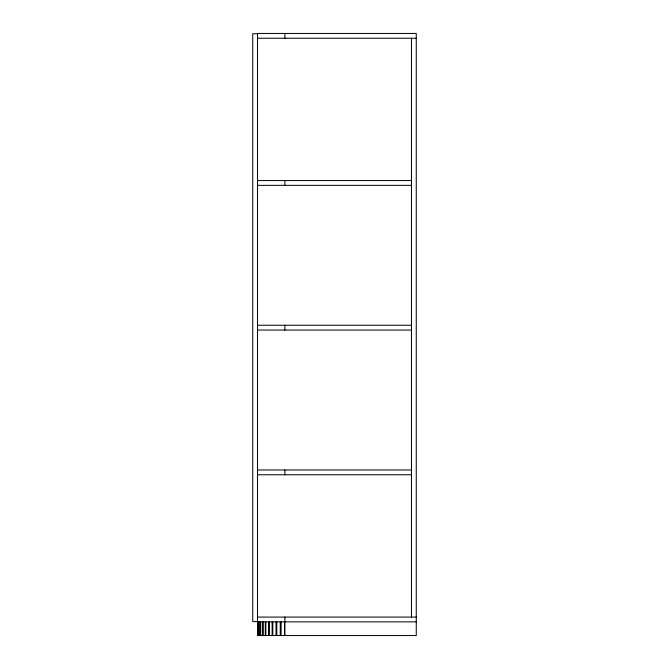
<?xml version="1.0" encoding="UTF-8"?>
<svg xmlns="http://www.w3.org/2000/svg" width="669" height="669" viewBox="0 0 669 669"><rect width="100%" height="100%" fill="white"/><g stroke="black" fill="none" stroke-linecap="round" stroke-linejoin="round"><path stroke-width="1" d="M257.523 33.45L416.26 33.45L416.26 635.55L257.523 635.55L257.523 33.726L252.74 33.726L252.74 621.593L257.523 621.593M257.523 38.242L416.26 38.242M257.523 180.555L411.477 180.555M257.523 185.346L411.477 185.346M257.523 325.259L411.477 325.259M257.523 330.051L411.477 330.051M257.523 469.973L411.477 469.973M257.523 474.764L411.477 474.764M257.523 617.077L416.26 617.077M257.523 621.869L416.26 621.869M411.477 38.242L411.477 617.077M284.894 33.45L284.894 38.242M284.894 180.555L284.894 185.346M284.894 325.259L284.894 330.051M284.894 469.973L284.894 474.764M284.894 617.077L284.894 635.55M284.517 621.869L284.517 635.55M280.988 621.869L280.988 635.55M280.612 621.869L280.612 635.55M280.244 621.869L280.244 635.55M276.807 621.869L276.807 635.55M276.439 621.869L276.439 635.55M276.088 621.869L276.088 635.55M272.818 621.869L272.818 635.55M272.467 621.869L272.467 635.55M272.149 621.869L272.149 635.55M269.13 621.869L269.13 635.55M268.813 621.869L268.813 635.55M268.52 621.869L268.52 635.55M265.827 621.869L265.827 635.55M265.543 621.869L265.543 635.55M265.3 621.869L265.3 635.55M263.001 621.869L263.001 635.55M262.75 621.869L262.75 635.55M262.557 621.869L262.557 635.55M260.709 621.869L260.709 635.55M260.509 621.869L260.509 635.55M260.366 621.869L260.366 635.55M259.012 621.869L259.012 635.55M258.778 621.869L258.87 635.55M257.95 621.869L257.95 635.55M257.833 621.869L257.866 635.55"/></g></svg>
